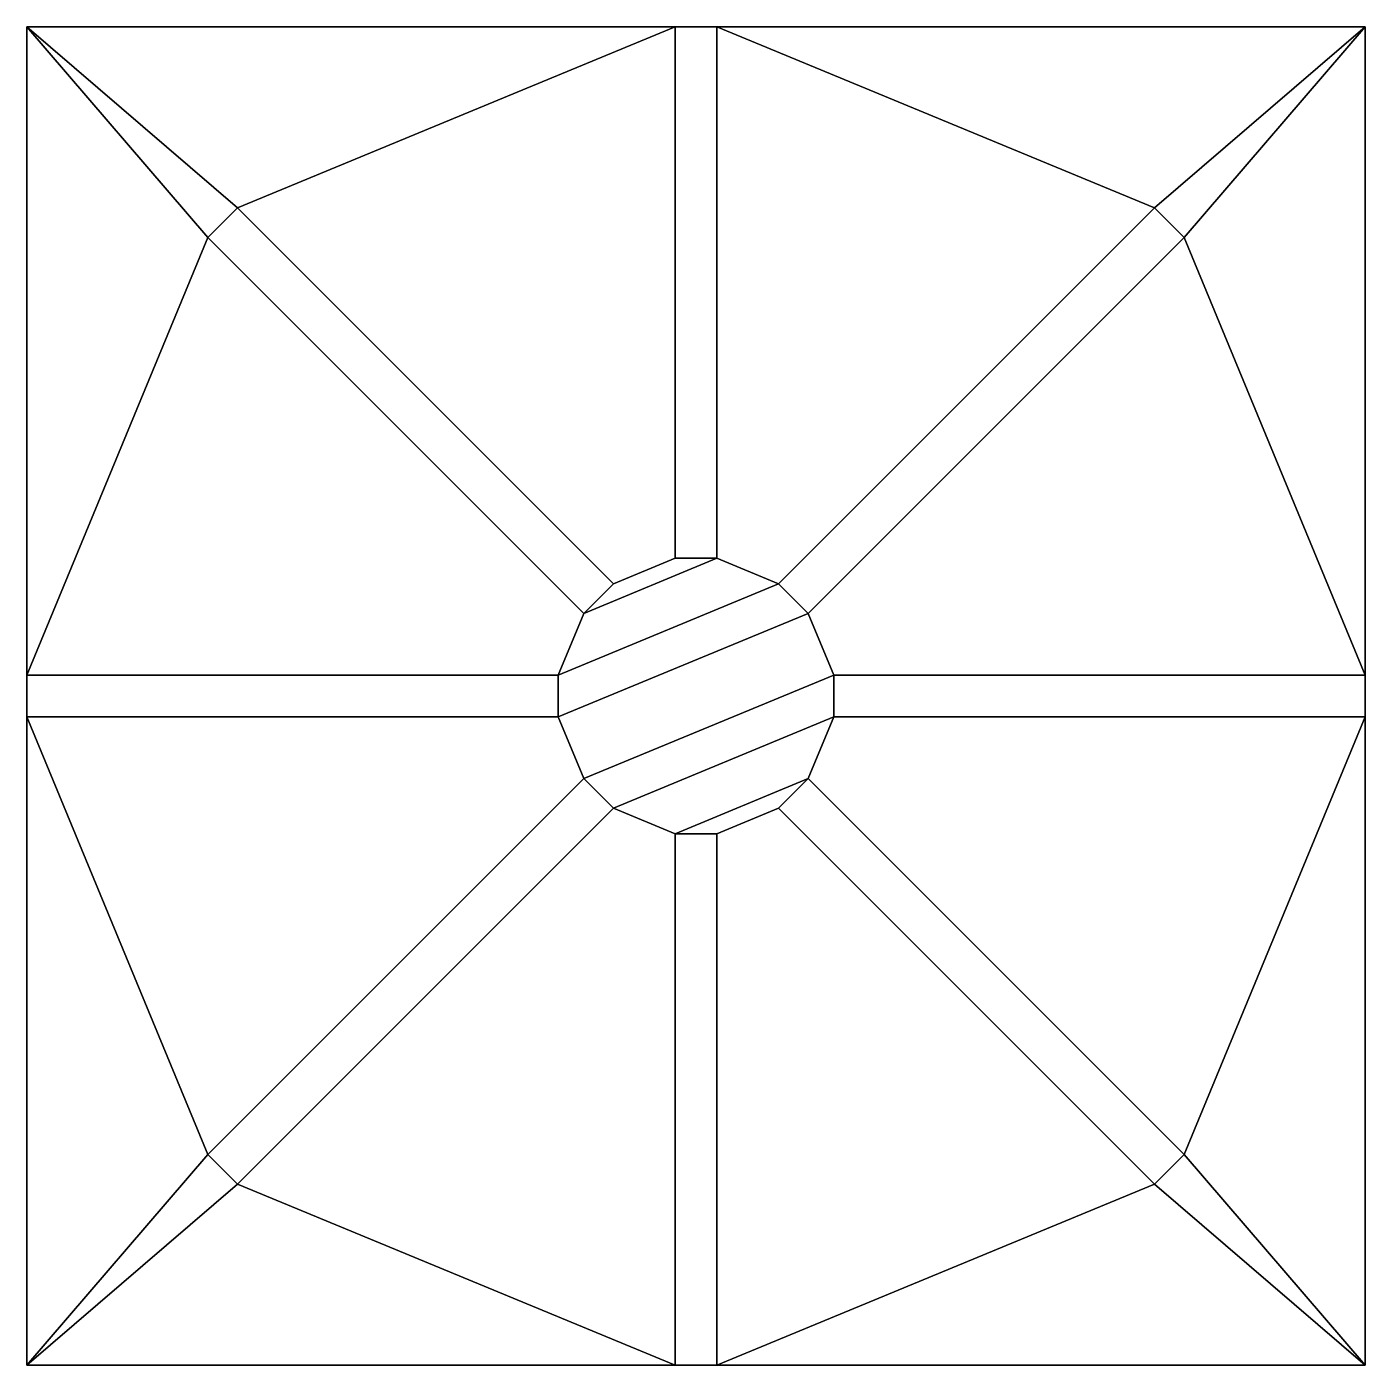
# Model space of a CAD drawing. Extents: x -0.32 to 0.32, y -0.32 to 0.32.
import ezdxf

# ---------------------------------------------------------------- set-up
doc = ezdxf.new("R2010")
doc.units = 0
doc.layers.add('PAD', color=2, linetype='CONTINUOUS')

msp = doc.modelspace()

# ---------------------------------------------------------------- linework, layer by layer
at = {"layer": 'PAD'}
for points in [[(-0.32, 0.32), (-0.32, -0.32), (-0.32, -0.32, 0.04), (-0.32, 0.32, 0.04)], [(0.32, 0.32, 0.04), (0.32, 0.32), (-0.32, 0.32), (-0.32, 0.32, 0.04)], [(-0.32, 0.32, 0.04), (-0.32, 0.32, 0.04), (-0.23335, 0.2192, 0.04), (-0.2192, 0.23335, 0.04)], [(-0.32, 0.32, 0.04), (-0.32, 0.32, 0.04), (-0.32, 0.01, 0.04), (-0.23335, 0.2192, 0.04)], [(-0.32, 0.32, 0.04), (-0.32, 0.32, 0.04), (-0.2192, 0.23335, 0.04), (-0.01, 0.32, 0.04)], [(-0.01, 0.32, 0.04), (-0.2192, 0.23335, 0.04), (-0.0395, 0.05364, 0.04), (-0.01, 0.06586, 0.04)], [(-0.01, 0.32, 0.04), (-0.01, 0.06586, 0.04), (-0.01, 0.06586, 0.08), (-0.01, 0.32, 0.05)], [(0.01, 0.32, 0.05), (0.01, 0.32, 0.04), (-0.01, 0.32, 0.04), (-0.01, 0.32, 0.05)], [(-0.01, 0.32, 0.05), (-0.01, 0.06586, 0.08), (0.01, 0.06586, 0.08), (0.01, 0.32, 0.05)], [(0.01, 0.06586, 0.08), (0.01, 0.06586, 0.04), (0.01, 0.32, 0.04), (0.01, 0.32, 0.05)], [(0.2192, 0.23335, 0.04), (0.01, 0.32, 0.04), (0.01, 0.06586, 0.04), (0.0395, 0.05364, 0.04)], [(0.32, 0.32, 0.04), (0.32, 0.32, 0.04), (0.01, 0.32, 0.04), (0.2192, 0.23335, 0.04)], [(0.32, 0.32, 0.04), (0.32, 0.32, 0.04), (0.2192, 0.23335, 0.04), (0.23335, 0.2192, 0.04)], [(0.32, 0.32, 0.04), (0.32, 0.32, 0.04), (0.23335, 0.2192, 0.04), (0.32, 0.01, 0.04)], [(0.32, -0.32, 0.04), (0.32, -0.32), (0.32, 0.32), (0.32, 0.32, 0.04)], [(-0.2192, 0.23335, 0.05), (-0.2192, 0.23335, 0.04), (-0.23335, 0.2192, 0.04), (-0.23335, 0.2192, 0.05)], [(-0.23335, 0.2192, 0.05), (-0.05364, 0.0395, 0.08), (-0.0395, 0.05364, 0.08), (-0.2192, 0.23335, 0.05)], [(-0.0395, 0.05364, 0.08), (-0.0395, 0.05364, 0.04), (-0.2192, 0.23335, 0.04), (-0.2192, 0.23335, 0.05)], [(0.2192, 0.23335, 0.05), (0.0395, 0.05364, 0.08), (0.05364, 0.0395, 0.08), (0.23335, 0.2192, 0.05)], [(0.2192, 0.23335, 0.04), (0.0395, 0.05364, 0.04), (0.0395, 0.05364, 0.08), (0.2192, 0.23335, 0.05)], [(0.23335, 0.2192, 0.05), (0.23335, 0.2192, 0.04), (0.2192, 0.23335, 0.04), (0.2192, 0.23335, 0.05)], [(-0.23335, 0.2192, 0.04), (-0.32, 0.01, 0.04), (-0.06586, 0.01, 0.04), (-0.05364, 0.0395, 0.04)], [(-0.23335, 0.2192, 0.04), (-0.05364, 0.0395, 0.04), (-0.05364, 0.0395, 0.08), (-0.23335, 0.2192, 0.05)], [(0.05364, 0.0395, 0.08), (0.05364, 0.0395, 0.04), (0.23335, 0.2192, 0.04), (0.23335, 0.2192, 0.05)], [(0.32, 0.01, 0.04), (0.23335, 0.2192, 0.04), (0.05364, 0.0395, 0.04), (0.06586, 0.01, 0.04)], [(0.01, 0.06586, 0.08), (-0.05364, 0.0395, 0.08), (-0.06586, 0.01, 0.08), (0.0395, 0.05364, 0.08)], [(-0.01, 0.06586, 0.08), (-0.0395, 0.05364, 0.08), (-0.05364, 0.0395, 0.08), (0.01, 0.06586, 0.08)], [(-0.01, 0.06586, 0.04), (-0.0395, 0.05364, 0.04), (-0.0395, 0.05364, 0.08), (-0.01, 0.06586, 0.08)], [(0.0395, 0.05364, 0.04), (0.01, 0.06586, 0.04), (0.01, 0.06586, 0.08), (0.0395, 0.05364, 0.08)], [(0.0395, 0.05364, 0.08), (-0.06586, 0.01, 0.08), (-0.06586, -0.01, 0.08), (0.05364, 0.0395, 0.08)], [(-0.05364, 0.0395, 0.04), (-0.06586, 0.01, 0.04), (-0.06586, 0.01, 0.08), (-0.05364, 0.0395, 0.08)], [(0.05364, 0.0395, 0.08), (-0.06586, -0.01, 0.08), (-0.05364, -0.0395, 0.08), (0.06586, 0.01, 0.08)], [(0.06586, 0.01, 0.04), (0.05364, 0.0395, 0.04), (0.05364, 0.0395, 0.08), (0.06586, 0.01, 0.08)], [(-0.32, 0.01, 0.05), (-0.32, 0.01, 0.04), (-0.32, -0.01, 0.04), (-0.32, -0.01, 0.05)], [(-0.06586, 0.01, 0.08), (-0.06586, 0.01, 0.04), (-0.32, 0.01, 0.04), (-0.32, 0.01, 0.05)], [(-0.32, -0.01, 0.05), (-0.06586, -0.01, 0.08), (-0.06586, 0.01, 0.08), (-0.32, 0.01, 0.05)], [(0.06586, 0.01, 0.08), (-0.05364, -0.0395, 0.08), (-0.0395, -0.05364, 0.08), (0.06586, -0.01, 0.08)], [(0.32, 0.01, 0.05), (0.06586, 0.01, 0.08), (0.06586, -0.01, 0.08), (0.32, -0.01, 0.05)], [(0.32, 0.01, 0.04), (0.06586, 0.01, 0.04), (0.06586, 0.01, 0.08), (0.32, 0.01, 0.05)], [(0.32, -0.01, 0.05), (0.32, -0.01, 0.04), (0.32, 0.01, 0.04), (0.32, 0.01, 0.05)], [(-0.32, -0.01, 0.04), (-0.06586, -0.01, 0.04), (-0.06586, -0.01, 0.08), (-0.32, -0.01, 0.05)], [(-0.32, -0.01, 0.04), (-0.23335, -0.2192, 0.04), (-0.05364, -0.0395, 0.04), (-0.06586, -0.01, 0.04)], [(-0.32, -0.32, 0.04), (-0.32, -0.32, 0.04), (-0.23335, -0.2192, 0.04), (-0.32, -0.01, 0.04)], [(-0.06586, -0.01, 0.04), (-0.05364, -0.0395, 0.04), (-0.05364, -0.0395, 0.08), (-0.06586, -0.01, 0.08)], [(0.06586, -0.01, 0.08), (-0.0395, -0.05364, 0.08), (-0.01, -0.06586, 0.08), (0.05364, -0.0395, 0.08)], [(0.05364, -0.0395, 0.04), (0.06586, -0.01, 0.04), (0.06586, -0.01, 0.08), (0.05364, -0.0395, 0.08)], [(0.23335, -0.2192, 0.04), (0.32, -0.01, 0.04), (0.06586, -0.01, 0.04), (0.05364, -0.0395, 0.04)], [(0.06586, -0.01, 0.08), (0.06586, -0.01, 0.04), (0.32, -0.01, 0.04), (0.32, -0.01, 0.05)], [(0.32, -0.32, 0.04), (0.32, -0.32, 0.04), (0.32, -0.01, 0.04), (0.23335, -0.2192, 0.04)], [(-0.05364, -0.0395, 0.08), (-0.05364, -0.0395, 0.04), (-0.23335, -0.2192, 0.04), (-0.23335, -0.2192, 0.05)], [(-0.2192, -0.23335, 0.05), (-0.0395, -0.05364, 0.08), (-0.05364, -0.0395, 0.08), (-0.23335, -0.2192, 0.05)], [(0.05364, -0.0395, 0.08), (-0.01, -0.06586, 0.08), (0.01, -0.06586, 0.08), (0.0395, -0.05364, 0.08)], [(0.23335, -0.2192, 0.05), (0.05364, -0.0395, 0.08), (0.0395, -0.05364, 0.08), (0.2192, -0.23335, 0.05)], [(0.23335, -0.2192, 0.04), (0.05364, -0.0395, 0.04), (0.05364, -0.0395, 0.08), (0.23335, -0.2192, 0.05)], [(-0.2192, -0.23335, 0.04), (-0.0395, -0.05364, 0.04), (-0.0395, -0.05364, 0.08), (-0.2192, -0.23335, 0.05)], [(-0.2192, -0.23335, 0.04), (-0.01, -0.32, 0.04), (-0.01, -0.06586, 0.04), (-0.0395, -0.05364, 0.04)], [(-0.0395, -0.05364, 0.04), (-0.01, -0.06586, 0.04), (-0.01, -0.06586, 0.08), (-0.0395, -0.05364, 0.08)], [(0.01, -0.06586, 0.04), (0.0395, -0.05364, 0.04), (0.0395, -0.05364, 0.08), (0.01, -0.06586, 0.08)], [(0.01, -0.32, 0.04), (0.2192, -0.23335, 0.04), (0.0395, -0.05364, 0.04), (0.01, -0.06586, 0.04)], [(0.0395, -0.05364, 0.08), (0.0395, -0.05364, 0.04), (0.2192, -0.23335, 0.04), (0.2192, -0.23335, 0.05)], [(-0.01, -0.06586, 0.08), (-0.01, -0.06586, 0.04), (-0.01, -0.32, 0.04), (-0.01, -0.32, 0.05)], [(0.01, -0.32, 0.05), (0.01, -0.06586, 0.08), (-0.01, -0.06586, 0.08), (-0.01, -0.32, 0.05)], [(0.01, -0.32, 0.04), (0.01, -0.06586, 0.04), (0.01, -0.06586, 0.08), (0.01, -0.32, 0.05)], [(-0.32, -0.32, 0.04), (-0.32, -0.32, 0.04), (-0.2192, -0.23335, 0.04), (-0.23335, -0.2192, 0.04)], [(-0.23335, -0.2192, 0.05), (-0.23335, -0.2192, 0.04), (-0.2192, -0.23335, 0.04), (-0.2192, -0.23335, 0.05)], [(0.2192, -0.23335, 0.05), (0.2192, -0.23335, 0.04), (0.23335, -0.2192, 0.04), (0.23335, -0.2192, 0.05)], [(0.32, -0.32, 0.04), (0.32, -0.32, 0.04), (0.23335, -0.2192, 0.04), (0.2192, -0.23335, 0.04)], [(-0.32, -0.32, 0.04), (-0.32, -0.32, 0.04), (-0.01, -0.32, 0.04), (-0.2192, -0.23335, 0.04)], [(0.32, -0.32, 0.04), (0.32, -0.32, 0.04), (0.2192, -0.23335, 0.04), (0.01, -0.32, 0.04)], [(-0.32, -0.32, 0.04), (-0.32, -0.32), (0.32, -0.32), (0.32, -0.32, 0.04)], [(-0.01, -0.32, 0.05), (-0.01, -0.32, 0.04), (0.01, -0.32, 0.04), (0.01, -0.32, 0.05)]]:
    msp.add_3dface(points, dxfattribs=at)

doc.saveas('drawing.dxf')
